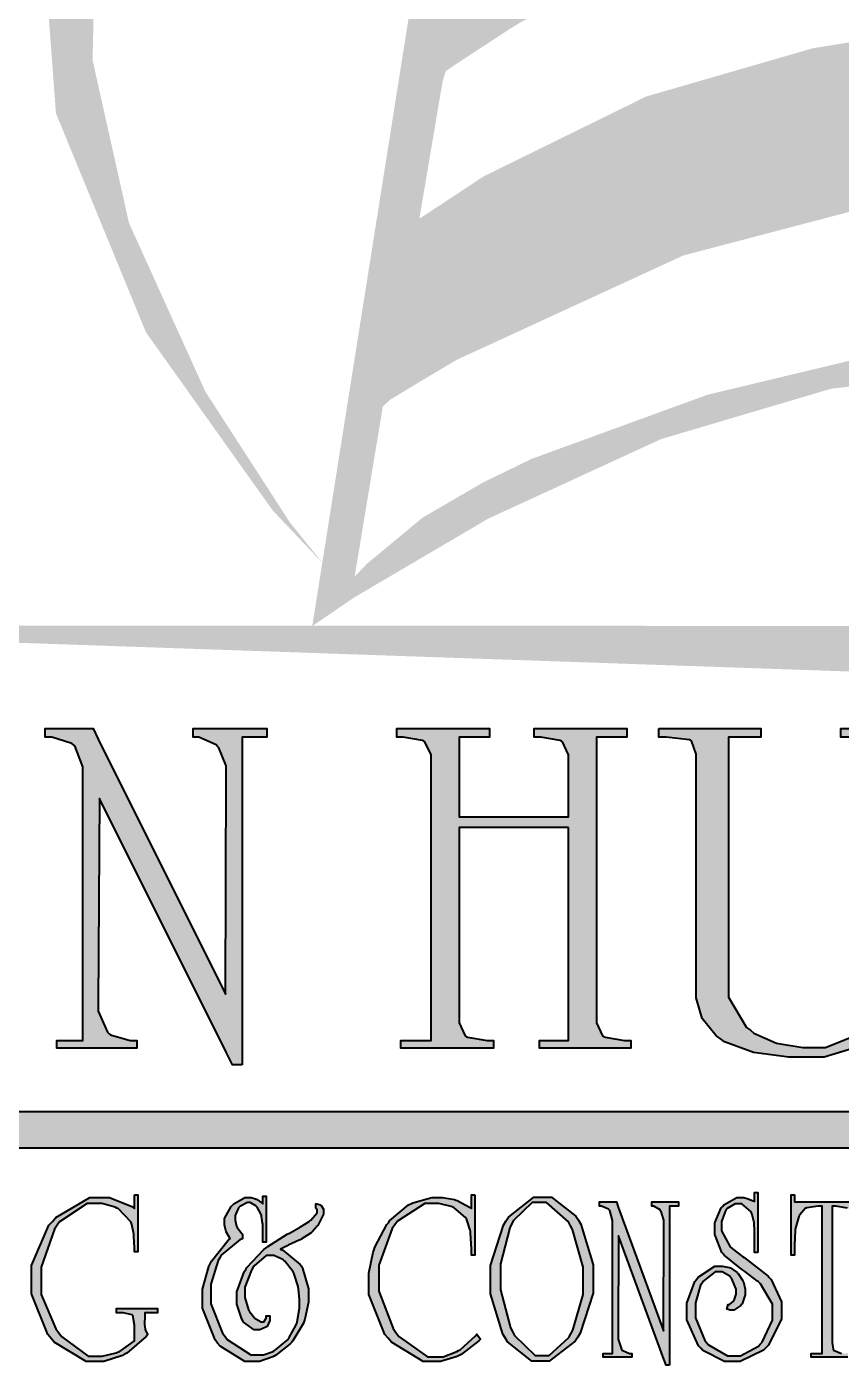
# Model space of a CAD drawing. Header units: inches. Extents: x -30463 to 18, y -115022 to 17.
# Drawn here: x -4016.3 to -3803.3, y -78806.5 to -78456.2 of the extents above; entities that cross this region are included whole.
import ezdxf

# ---------------------------------------------------------------- set-up
doc = ezdxf.new("R2010")
doc.units = ezdxf.units.IN
doc.header["$MEASUREMENT"] = 0
doc.layers.add('cat1', color=252, linetype='Continuous', lineweight=40)

# ---------------------------------------------------------------- blocks, each defined once
blk = doc.blocks.new('Logo lien Hung ENG')
h = blk.add_hatch(color=30)
h.dxf.hatch_style = 1
h.paths.add_polyline_path([(0.8054, 0.6293), (0.7916, 0.6209), (0.79, 0.62), (0.7891, 0.6195), (0.783, 0.6138), (0.7827, 0.6124), (0.7596, 0.4729), (0.7694, 0.4833), (0.816, 0.5219), (0.866, 0.551), (0.8774, 0.5565), (0.9057, 0.5703), (1.0515, 0.6235), (1.1993, 0.6589), (1.2287, 0.6636), (1.2355, 0.6648), (1.3014, 0.668), (1.3083, 0.6683), (1.3083, 0.7971), (1.2636, 0.7936), (1.2246, 0.7895), (1.0316, 0.7388), (0.8434, 0.6521), (0.8069, 0.6302)], flags=16)
h.paths.add_polyline_path([(0.8873, 0.9258), (0.8424, 0.8964), (0.8406, 0.8951), (0.835, 0.8914), (0.8323, 0.8825), (0.8318, 0.8795), (0.8175, 0.795), (0.8135, 0.7713), (0.8134, 0.7693), (0.8398, 0.7867), (0.8665, 0.8043), (1.0007, 0.8703), (1.1388, 0.9103), (1.1676, 0.9149), (1.1763, 0.9163), (1.2625, 0.9258), (1.2713, 0.9263), (1.274, 0.9264), (1.3033, 0.9278), (1.306, 0.9282), (1.306, 1.0522), (1.2819, 1.0504), (1.1592, 1.0333), (1.0379, 0.9999), (1.0146, 0.9899), (1.0035, 0.9852), (0.8976, 0.9322)], flags=16)
h.paths.add_polyline_path([(1.306, 1.1649), (1.306, 1.2848), (1.2346, 1.2761), (1.2287, 1.2753), (1.171, 1.2647), (1.1653, 1.2637), (1.1432, 1.26), (1.0249, 1.2198), (0.911, 1.1553), (0.8911, 1.1394), (0.8883, 1.1371), (0.8797, 1.1305), (0.8744, 1.1254), (0.8724, 1.1195), (0.871, 1.111), (0.8706, 1.1082), (0.8698, 1.1038), (0.8625, 1.0608), (0.8618, 1.0565), (0.8611, 1.0524), (0.8536, 1.0085), (0.8531, 1.0044), (0.8571, 1.0076), (0.8968, 1.0382), (0.9008, 1.0411), (0.9249, 1.0581), (1.0368, 1.1141), (1.1525, 1.1456), (1.1786, 1.1503), (1.1864, 1.1518), (1.2665, 1.1611), (1.2744, 1.1619), (1.2766, 1.1622), (1.3038, 1.1643)], flags=16)
h.paths.add_polyline_path([(1.0632, 1.3677), (1.0762, 1.3728), (1.0939, 1.3798), (1.1759, 1.402), (1.2581, 1.4125), (1.2759, 1.4138), (1.2781, 1.4139), (1.3039, 1.4151), (1.306, 1.4156), (1.306, 1.5229), (1.2999, 1.5227), (1.2436, 1.5193), (1.2375, 1.5187), (1.2165, 1.5164), (1.154, 1.5053), (1.0768, 1.4802), (1.0022, 1.4384), (0.9443, 1.392), (0.927, 1.3747), (0.9249, 1.3727), (0.9184, 1.3665), (0.9143, 1.3613), (0.9124, 1.3544), (0.9108, 1.3444), (0.9102, 1.3411), (0.9095, 1.3367), (0.9066, 1.3201), (0.9013, 1.29), (0.8965, 1.2611), (0.8942, 1.2463), (0.8939, 1.2434), (0.9047, 1.254), (0.938, 1.2849), (0.9808, 1.3199), (1.0257, 1.3489)], flags=16)
h.paths.add_polyline_path([(1.2993, 1.6582), (1.301, 1.6583), (1.306, 1.6607), (1.306, 1.6714), (1.306, 1.675), (1.306, 1.6814), (1.3062, 1.7191), (1.3061, 1.7554), (1.3059, 1.7611), (1.2938, 1.7601), (1.2461, 1.7542), (1.1979, 1.7453), (1.1856, 1.7428), (1.1765, 1.741), (1.1303, 1.7254), (1.0861, 1.7044), (1.078, 1.6999), (1.0675, 1.6941), (1.0196, 1.6593), (0.9747, 1.6172), (0.9658, 1.6077), (0.9637, 1.6056), (0.9576, 1.5992), (0.9538, 1.5941), (0.9522, 1.5882), (0.9508, 1.58), (0.9504, 1.5772), (0.9497, 1.5737), (0.9471, 1.5587), (0.9422, 1.5308), (0.9377, 1.5038), (0.9357, 1.4901), (0.9355, 1.4876), (0.9362, 1.4881), (0.9453, 1.4979), (0.9551, 1.5091), (0.9563, 1.5102), (0.9658, 1.5202), (0.996, 1.549), (1.0344, 1.5801), (1.0748, 1.6052), (1.1087, 1.6217), (1.1204, 1.6264), (1.1332, 1.6315), (1.2085, 1.6495), (1.2855, 1.6578)], flags=16)
h.paths.add_polyline_path([(1.2993, 1.9077), (1.301, 1.9077), (1.3059, 1.9094), (1.306, 1.9195), (1.306, 1.9228), (1.306, 1.9287), (1.3062, 1.9635), (1.3061, 1.997), (1.3059, 2.0021), (1.285, 2.0009), (1.2225, 1.9932), (1.1455, 1.9702), (1.0724, 1.9238), (1.0163, 1.8662), (1.0007, 1.8447), (0.9984, 1.8417), (0.9931, 1.8313), (0.9906, 1.8158), (0.9897, 1.8105), (0.9891, 1.807), (0.9834, 1.7727), (0.9827, 1.7691), (0.9824, 1.7668), (0.979, 1.7481), (0.9762, 1.7297), (0.9761, 1.7276), (0.9772, 1.7288), (0.9842, 1.7388), (0.9915, 1.7498), (0.9927, 1.7515), (0.9972, 1.7577), (1.0189, 1.7856), (1.042, 1.8112), (1.0472, 1.8163), (1.0538, 1.8228), (1.0885, 1.8511), (1.1261, 1.8736), (1.1342, 1.8772), (1.1471, 1.8829), (1.2157, 1.9011), (1.2857, 1.9078)], flags=16)
h.paths.add_polyline_path([(1.1117, 2.1528), (1.0822, 2.1272), (1.054, 2.0985), (1.038, 2.0783), (1.034, 2.0709), (1.0334, 2.0698), (1.0312, 2.0593), (1.0274, 2.0373), (1.0239, 2.0144), (1.0223, 2.0023), (1.0221, 2), (1.0244, 2.0027), (1.0486, 2.0303), (1.051, 2.0328), (1.0611, 2.0434), (1.0938, 2.0734), (1.1336, 2.1023), (1.1751, 2.1233), (1.2111, 2.1369), (1.2233, 2.1408), (1.2292, 2.1428), (1.2682, 2.1513), (1.3025, 2.1587), (1.3061, 2.1601), (1.306, 2.2401), (1.26, 2.229), (1.2504, 2.2264), (1.1963, 2.2046), (1.1442, 2.1766), (1.1356, 2.1708), (1.1294, 2.1667)], flags=16)
h.paths.add_polyline_path([(1.3913, 0.6701), (1.3677, 1.8741), (1.3663, 1.8743), (1.3469, 1.8718), (1.3457, 1.8713), (1.3455, 0.6748)], flags=16)
h.paths.add_polyline_path([(1.4181, 1.8643), (1.4165, 1.8705), (1.41, 1.8736), (1.3988, 1.8745), (1.3951, 1.8745), (1.4343, 0.6635), (1.4768, 0.655)], flags=16)
h.paths.add_polyline_path([(1.5721, 0.627), (1.4643, 1.8524), (1.4438, 1.8629), (1.4538, 1.7102), (1.4547, 1.6974), (1.4631, 1.5699), (1.4641, 1.5572), (1.4655, 1.5391), (1.4692, 1.4846), (1.4774, 1.3656), (1.4874, 1.2175), (1.4982, 1.0575), (1.5086, 0.9029), (1.5177, 0.7708), (1.5241, 0.6784), (1.5266, 0.6438), (1.5271, 0.6431), (1.5276, 0.6424), (1.5381, 0.638), (1.5487, 0.6347), (1.5494, 0.6344), (1.5512, 0.6338), (1.5703, 0.6272)], flags=16)
h.paths.add_polyline_path([(1.6475, 0.74), (1.6458, 0.7534), (1.6288, 0.8874), (1.6233, 0.9274), (1.5895, 1.1954), (1.586, 1.2221), (1.5823, 1.2487), (1.5485, 1.5162), (1.5449, 1.5432), (1.5423, 1.563), (1.5167, 1.7636), (1.5142, 1.7835), (1.5134, 1.7898), (1.5112, 1.8088), (1.5077, 1.8175), (1.5062, 1.8189), (1.5051, 1.8199), (1.4971, 1.8277), (1.4891, 1.8343), (1.4879, 1.8346), (1.62, 0.6067), (1.6675, 0.5796), (1.6675, 0.5815), (1.6648, 0.6051), (1.6585, 0.6553), (1.6516, 0.7078), (1.6481, 0.7351)], flags=16)
h.paths.add_polyline_path([(1.5476, 1.769), (1.5408, 1.7783), (1.5403, 1.7791), (1.5645, 1.6068), (1.5666, 1.5924), (1.5872, 1.4485), (1.5893, 1.4342), (1.5934, 1.4057), (1.6342, 1.1215), (1.6384, 1.0929), (1.6445, 1.05), (1.7067, 0.6189), (1.7127, 0.5759), (1.7133, 0.5714), (1.7151, 0.5577), (1.7166, 0.5484), (1.7187, 0.5439), (1.7218, 0.5411), (1.7229, 0.5402), (1.7247, 0.5387), (1.7418, 0.5242), (1.7434, 0.5227), (1.7473, 0.5193), (1.7793, 0.4871), (1.7822, 0.4844), (1.7821, 0.4868), (1.7797, 0.5009), (1.7735, 0.5387), (1.7646, 0.5907), (1.7545, 0.6498), (1.7444, 0.709), (1.7354, 0.761), (1.7288, 0.7988), (1.7264, 0.813), (1.726, 0.8154), (1.7168, 0.87), (1.6221, 1.4227), (1.6129, 1.4773), (1.6094, 1.498), (1.5738, 1.7057), (1.5705, 1.7261), (1.5699, 1.7298), (1.566, 1.7412), (1.5589, 1.7522), (1.5568, 1.7555), (1.5561, 1.7566), (1.549, 1.7671), (1.5483, 1.7681)], flags=16)
h.paths.add_polyline_path([(1.5926, 1.7689), (1.581, 1.7846), (1.5425, 1.8288), (1.4864, 1.875), (1.4196, 1.9052), (1.358, 1.9164), (1.3375, 1.9167), (1.3374, 1.9425), (1.337, 2.0981), (1.3366, 2.2536), (1.3366, 2.2794), (1.3056, 2.2758), (1.1557, 2.2205), (1.0129, 2.1106), (0.9856, 2.0795), (0.9638, 1.9422), (0.7463, 0.5694), (0.7246, 0.4321), (0.7597, 0.456), (0.87, 0.5209), (1.0131, 0.5868), (1.1538, 0.6285), (1.2919, 0.6448), (1.4273, 0.6345), (1.5598, 0.5965), (1.6894, 0.5294), (1.7864, 0.4588), (1.8159, 0.4321), (1.7973, 0.5435), (1.6112, 1.6575)])
h = blk.add_hatch(color=142)
h.dxf.hatch_style = 1
h.paths.add_polyline_path([(0.8887, 1.468), (0.8604, 1.4585), (0.7785, 1.4214), (0.679, 1.3581), (0.5968, 1.2785), (0.5497, 1.2082), (0.5392, 1.1827), (0.5238, 1.1459), (0.4999, 1.0263), (0.5126, 0.8564), (0.587, 0.6752), (0.6918, 0.5278), (0.7329, 0.4844), (0.7061, 0.5178), (0.6362, 0.626), (0.573, 0.7656), (0.5429, 0.9004), (0.5456, 1.0272), (0.5807, 1.143), (0.6479, 1.2447), (0.7467, 1.3293), (0.843, 1.3814), (0.8769, 1.3938)])
h = blk.add_hatch(color=30)
h.dxf.hatch_style = 1
h.paths.add_polyline_path([(2.5367, 0.7692), (2.041, 0.5249), (2.0244, 0.5168), (1.9752, 0.4914), (1.9296, 0.4671), (1.8975, 0.4503), (1.872, 0.4398), (1.8463, 0.4342), (1.8136, 0.4319), (1.7672, 0.4316), (1.717, 0.4319), (1.7003, 0.4319), (1.6042, 0.4319), (1.316, 0.4321), (0.8815, 0.4323), (0.4468, 0.4325), (0.1587, 0.4326), (0.0627, 0.4327), (1.7891, 0.373), (1.7983, 0.3726), (1.8262, 0.3714), (1.848, 0.3722), (1.869, 0.3779), (1.8947, 0.3878), (1.9033, 0.391), (1.9555, 0.4112), (2.4774, 0.6129), (2.5296, 0.633), (2.5384, 0.6191), (2.6269, 0.4799), (2.6358, 0.466), (2.7544, 0.466)])
h = blk.add_hatch(color=142)
h.dxf.hatch_style = 1
h.paths.add_polyline_path([(0.6665, 0.0689), (0.6587, 0.0689), (0.6534, 0.0793), (0.5485, 0.2894), (0.5476, 0.1196), (0.5476, 0.1133), (0.5551, 0.0959), (0.5566, 0.0946), (0.5578, 0.0937), (0.5741, 0.089), (0.5795, 0.089), (0.5795, 0.0826), (0.5132, 0.0826), (0.5132, 0.089), (0.5347, 0.089), (0.5347, 0.3156), (0.5282, 0.3328), (0.527, 0.3338), (0.5257, 0.3349), (0.5092, 0.3401), (0.5037, 0.3401), (0.5037, 0.3473), (0.5433, 0.3473), (0.5476, 0.3385), (0.6527, 0.1273), (0.6535, 0.3111), (0.6535, 0.3164), (0.6474, 0.3312), (0.6462, 0.3324), (0.645, 0.3337), (0.6307, 0.3401), (0.626, 0.3401), (0.626, 0.3473), (0.6871, 0.3473), (0.6871, 0.3401), (0.6665, 0.3401)])
h = blk.add_hatch(color=142)
h.dxf.hatch_style = 1
h.paths.add_polyline_path([(0.9365, 0.2653), (0.8461, 0.2653), (0.8461, 0.1037), (0.8511, 0.0928), (0.8521, 0.0922), (0.8531, 0.0917), (0.8691, 0.089), (0.8745, 0.089), (0.8745, 0.0826), (0.7979, 0.0826), (0.7979, 0.089), (0.8228, 0.089), (0.8228, 0.3254), (0.8178, 0.3363), (0.8168, 0.3369), (0.8157, 0.3374), (0.7998, 0.3401), (0.7944, 0.3401), (0.7944, 0.3473), (0.8711, 0.3473), (0.8711, 0.3401), (0.8461, 0.3401), (0.8461, 0.2741), (0.9365, 0.2741), (0.9365, 0.3254), (0.9316, 0.3363), (0.9307, 0.3369), (0.9297, 0.3374), (0.9135, 0.3401), (0.9081, 0.3401), (0.9081, 0.3473), (0.9847, 0.3473), (0.9847, 0.3401), (0.9597, 0.3401), (0.9597, 0.1037), (0.9647, 0.0928), (0.9658, 0.0922), (0.9667, 0.0917), (0.9827, 0.089), (0.9881, 0.089), (0.9881, 0.0826), (0.9124, 0.0826), (0.9124, 0.089), (0.9365, 0.089)])
h = blk.add_hatch(color=142)
h.dxf.hatch_style = 1
h.paths.add_polyline_path([(1.0111, 0.3473), (1.0955, 0.3473), (1.0955, 0.3401), (1.0688, 0.3401), (1.0688, 0.125), (1.0838, 0.0998), (1.0869, 0.0975), (1.0899, 0.0951), (1.1086, 0.0869), (1.1304, 0.0833), (1.149, 0.0833), (1.1804, 0.0961), (1.1833, 0.0986), (1.1858, 0.1009), (1.1988, 0.124), (1.1988, 0.3254), (1.1925, 0.3363), (1.1913, 0.3369), (1.1899, 0.3374), (1.1688, 0.3401), (1.1618, 0.3401), (1.1618, 0.3473), (1.2435, 0.3473), (1.2435, 0.3401), (1.2177, 0.3401), (1.2177, 0.1204), (1.2113, 0.1059), (1.1965, 0.0922), (1.1923, 0.0898), (1.188, 0.0874), (1.1479, 0.0753), (1.1188, 0.0753), (1.0894, 0.0792), (1.0654, 0.0881), (1.0618, 0.0907), (1.0585, 0.0929), (1.047, 0.1074), (1.0421, 0.1245), (1.0421, 0.3261), (1.0381, 0.337), (1.0373, 0.3375), (1.0365, 0.3379), (1.0174, 0.3401), (1.0111, 0.3401)])
h = blk.add_hatch(color=142)
h.dxf.hatch_style = 1
h.paths.add_polyline_path([(0, 0.0304), (1.7667, 0.0304), (1.7667, 0), (0, 0)])
h = blk.add_hatch(color=30)
h.dxf.hatch_style = 1
h.paths.add_polyline_path([(0.5775, -0.0386), (0.5803, -0.0386), (0.5803, -0.0859), (0.5775, -0.0859), (0.5775, -0.0825), (0.5771, -0.0731), (0.577, -0.0723), (0.5769, -0.0713), (0.5753, -0.0632), (0.5751, -0.0625), (0.5746, -0.0611), (0.5644, -0.0503), (0.5629, -0.0496), (0.5616, -0.0489), (0.5504, -0.0457), (0.5384, -0.0457), (0.5156, -0.0609), (0.5135, -0.0639), (0.5113, -0.067), (0.5004, -0.0985), (0.5004, -0.1211), (0.5125, -0.1496), (0.5149, -0.1528), (0.5173, -0.156), (0.5393, -0.1722), (0.5509, -0.1722), (0.5623, -0.1695), (0.5636, -0.169), (0.5649, -0.1685), (0.5765, -0.1604), (0.5775, -0.1594), (0.5775, -0.1464), (0.5761, -0.1386), (0.5758, -0.1383), (0.5755, -0.138), (0.5682, -0.1363), (0.5628, -0.1363), (0.5628, -0.1328), (0.5966, -0.1328), (0.5966, -0.1363), (0.5861, -0.1363), (0.5861, -0.1398), (0.5858, -0.1445), (0.5858, -0.1459), (0.5863, -0.1497), (0.5864, -0.1502), (0.5864, -0.1505), (0.5883, -0.154), (0.5886, -0.1543), (0.5872, -0.156), (0.5711, -0.1696), (0.5693, -0.1706), (0.5675, -0.1716), (0.5522, -0.1765), (0.5375, -0.1765), (0.5112, -0.1607), (0.5086, -0.1576), (0.5059, -0.1543), (0.4925, -0.1206), (0.4925, -0.0972), (0.5067, -0.0639), (0.5096, -0.0606), (0.5124, -0.0573), (0.5405, -0.041), (0.5568, -0.041), (0.5753, -0.0484), (0.5775, -0.05)])
h = blk.add_hatch(color=30)
h.dxf.hatch_style = 1
h.paths.add_polyline_path([(0.6669, -0.0711), (0.6669, -0.075), (0.6649, -0.0755), (0.6493, -0.0887), (0.6481, -0.0909), (0.6468, -0.093), (0.6408, -0.1126), (0.6408, -0.1288), (0.6504, -0.1531), (0.6524, -0.1558), (0.6542, -0.1583), (0.6738, -0.1711), (0.6843, -0.1711), (0.6923, -0.1682), (0.6934, -0.1676), (0.6943, -0.167), (0.7035, -0.1593), (0.7043, -0.1584), (0.7051, -0.1573), (0.7113, -0.1462), (0.7118, -0.145), (0.7121, -0.1438), (0.7141, -0.1324), (0.7141, -0.1253), (0.7132, -0.1164), (0.713, -0.1154), (0.7128, -0.1144), (0.7097, -0.1044), (0.7093, -0.1034), (0.7087, -0.1023), (0.7019, -0.0936), (0.7011, -0.093), (0.7002, -0.0923), (0.6927, -0.089), (0.6865, -0.089), (0.6765, -0.0975), (0.6754, -0.0992), (0.6743, -0.1009), (0.6687, -0.1151), (0.6687, -0.1236), (0.6718, -0.1337), (0.6724, -0.1348), (0.6727, -0.1353), (0.6768, -0.1405), (0.6773, -0.141), (0.6778, -0.1414), (0.6822, -0.1437), (0.6844, -0.1437), (0.6865, -0.1408), (0.6865, -0.1387), (0.6896, -0.1387), (0.6896, -0.1427), (0.6872, -0.1475), (0.6867, -0.1479), (0.6862, -0.1483), (0.6813, -0.1504), (0.6766, -0.1504), (0.6678, -0.1441), (0.6671, -0.1428), (0.6662, -0.1416), (0.6623, -0.1291), (0.6623, -0.1188), (0.6683, -0.1023), (0.6696, -0.1004), (0.6705, -0.0988), (0.6846, -0.0838), (0.6865, -0.0824), (0.6878, -0.0813), (0.7039, -0.0713), (0.7058, -0.0703), (0.7141, -0.0656), (0.7149, -0.0652), (0.7219, -0.0608), (0.7226, -0.0603), (0.7235, -0.0595), (0.7286, -0.0535), (0.7286, -0.051), (0.7275, -0.0497), (0.7274, -0.0496), (0.7274, -0.046), (0.7284, -0.046), (0.7315, -0.047), (0.7317, -0.0472), (0.732, -0.0475), (0.7338, -0.0505), (0.7338, -0.0546), (0.7298, -0.0629), (0.7291, -0.064), (0.7287, -0.0645), (0.7247, -0.069), (0.7243, -0.0695), (0.7236, -0.07), (0.7154, -0.0754), (0.7145, -0.0759), (0.7137, -0.0763), (0.7047, -0.0804), (0.7037, -0.0808), (0.6982, -0.0835), (0.7001, -0.0844), (0.7146, -0.0962), (0.7156, -0.0978), (0.7166, -0.0993), (0.7215, -0.1165), (0.7215, -0.1274), (0.7185, -0.1416), (0.7179, -0.1432), (0.7173, -0.1448), (0.7086, -0.1595), (0.7074, -0.1609), (0.7064, -0.162), (0.6945, -0.1714), (0.6932, -0.1721), (0.6919, -0.1728), (0.6809, -0.1765), (0.6688, -0.1765), (0.6483, -0.1638), (0.6463, -0.1613), (0.6442, -0.1587), (0.6337, -0.1325), (0.6337, -0.1168), (0.6389, -0.0979), (0.64, -0.0957), (0.6411, -0.0935), (0.655, -0.0762), (0.6567, -0.075), (0.6564, -0.0744), (0.6535, -0.0692), (0.6534, -0.0687), (0.6532, -0.0682), (0.6521, -0.0636), (0.6521, -0.0583), (0.6574, -0.0483), (0.6585, -0.0472), (0.6596, -0.0462), (0.6687, -0.041), (0.674, -0.041), (0.6776, -0.0419), (0.678, -0.0422), (0.6784, -0.0423), (0.6832, -0.0456), (0.6838, -0.046), (0.6838, -0.0398), (0.6865, -0.0398), (0.6865, -0.0777), (0.6838, -0.0777), (0.6838, -0.069), (0.6836, -0.0633), (0.6836, -0.0628), (0.6835, -0.0622), (0.6826, -0.0564), (0.6825, -0.0557), (0.6823, -0.055), (0.6789, -0.0488), (0.6784, -0.0483), (0.6779, -0.0477), (0.6733, -0.0449), (0.6718, -0.0449), (0.671, -0.045), (0.6646, -0.0484), (0.664, -0.049), (0.6635, -0.0495), (0.6607, -0.0557), (0.6607, -0.0596), (0.662, -0.0647), (0.6623, -0.0652), (0.6625, -0.0657), (0.6663, -0.0706)])
h = blk.add_hatch(color=30)
h.dxf.hatch_style = 1
h.paths.add_polyline_path([(0.8591, -0.0386), (0.8591, -0.0886), (0.8563, -0.0886), (0.8563, -0.0837), (0.8555, -0.07), (0.8554, -0.069), (0.8552, -0.068), (0.8524, -0.0593), (0.852, -0.0586), (0.8513, -0.0575), (0.8419, -0.0495), (0.8407, -0.049), (0.8394, -0.0484), (0.8293, -0.0457), (0.8176, -0.0457), (0.795, -0.0605), (0.7929, -0.0635), (0.7906, -0.0665), (0.7796, -0.0969), (0.7796, -0.1184), (0.7914, -0.1492), (0.7938, -0.1526), (0.7961, -0.1559), (0.8198, -0.1726), (0.8327, -0.1726), (0.8441, -0.1684), (0.8455, -0.1676), (0.8469, -0.1668), (0.8595, -0.1554), (0.8606, -0.1539), (0.8637, -0.1582), (0.8624, -0.1596), (0.8478, -0.1708), (0.8461, -0.1716), (0.8445, -0.1725), (0.8305, -0.1765), (0.8163, -0.1765), (0.79, -0.1606), (0.7874, -0.1574), (0.7847, -0.1542), (0.7713, -0.1211), (0.7713, -0.1036), (0.775, -0.0862), (0.7757, -0.084), (0.7764, -0.0819), (0.7863, -0.0632), (0.7875, -0.0617), (0.7888, -0.0599), (0.8043, -0.047), (0.8061, -0.0462), (0.8078, -0.0453), (0.8235, -0.041), (0.8323, -0.041), (0.8421, -0.0426), (0.8432, -0.043), (0.8443, -0.0433), (0.8552, -0.0491), (0.8563, -0.05), (0.8563, -0.0386)])
h = blk.add_hatch(color=30)
h.dxf.hatch_style = 1
h.paths.add_polyline_path([(0.9182, -0.0449), (0.9065, -0.0449), (0.8909, -0.0598), (0.8894, -0.0629), (0.8879, -0.0659), (0.8803, -0.0958), (0.8803, -0.1173), (0.8884, -0.1487), (0.8901, -0.1519), (0.8917, -0.1552), (0.9089, -0.1715), (0.9206, -0.1715), (0.9368, -0.1566), (0.9385, -0.1536), (0.9402, -0.1506), (0.9485, -0.1211), (0.9485, -0.0986), (0.9398, -0.0674), (0.9382, -0.0642), (0.9364, -0.061)], flags=16)
h.paths.add_polyline_path([(0.872, -0.0971), (0.8826, -0.0637), (0.8848, -0.0604), (0.8869, -0.0571), (0.9079, -0.0406), (0.9224, -0.0406), (0.9426, -0.0564), (0.9447, -0.0596), (0.9467, -0.0628), (0.957, -0.0965), (0.957, -0.12), (0.9462, -0.1532), (0.9441, -0.1565), (0.9419, -0.1598), (0.9205, -0.1762), (0.9061, -0.1762), (0.8861, -0.1603), (0.8841, -0.1571), (0.8821, -0.1539), (0.872, -0.1205)])
h = blk.add_hatch(color=30)
h.dxf.hatch_style = 1
h.paths.add_polyline_path([(1.093, -0.0863), (1.0903, -0.0863), (1.0903, -0.0686), (1.09, -0.0617), (1.09, -0.0612), (1.0899, -0.0606), (1.0883, -0.0548), (1.0881, -0.0543), (1.0876, -0.0528), (1.0799, -0.046), (1.0743, -0.046), (1.0676, -0.0501), (1.0669, -0.0509), (1.0663, -0.0518), (1.0629, -0.0606), (1.0629, -0.0685), (1.0703, -0.0816), (1.0718, -0.083), (1.0722, -0.0833), (1.0804, -0.0897), (1.0817, -0.0906), (1.0843, -0.0924), (1.1015, -0.1059), (1.1023, -0.1068), (1.104, -0.1087), (1.1127, -0.1273), (1.1127, -0.1414), (1.1019, -0.1631), (1.0998, -0.1652), (1.0978, -0.1671), (1.0786, -0.1765), (1.0656, -0.1765), (1.0477, -0.1674), (1.0459, -0.1656), (1.044, -0.1637), (1.0344, -0.142), (1.0344, -0.1282), (1.041, -0.1105), (1.0423, -0.1087), (1.0436, -0.1068), (1.0574, -0.0976), (1.064, -0.0976), (1.0693, -0.0987), (1.0699, -0.0989), (1.0705, -0.0991), (1.0759, -0.1029), (1.0764, -0.1035), (1.0769, -0.1039), (1.0805, -0.1093), (1.0808, -0.11), (1.0811, -0.1107), (1.0826, -0.1168), (1.0826, -0.1214), (1.0801, -0.1288), (1.0796, -0.1295), (1.0791, -0.1303), (1.0732, -0.134), (1.0703, -0.134), (1.0677, -0.1333), (1.0675, -0.1332), (1.0685, -0.1293), (1.0697, -0.1293), (1.073, -0.1267), (1.0733, -0.1263), (1.0736, -0.1257), (1.0752, -0.1208), (1.0752, -0.1179), (1.0751, -0.1168), (1.0713, -0.1075), (1.0706, -0.1068), (1.0699, -0.1061), (1.0635, -0.1023), (1.0577, -0.1023), (1.0476, -0.1105), (1.0467, -0.1121), (1.0458, -0.1135), (1.0415, -0.128), (1.0415, -0.1404), (1.0492, -0.1592), (1.0507, -0.161), (1.0522, -0.1628), (1.068, -0.1719), (1.0787, -0.1719), (1.0935, -0.1638), (1.0951, -0.1623), (1.0968, -0.1605), (1.1053, -0.1424), (1.1053, -0.1292), (1.0953, -0.1123), (1.0933, -0.1105), (1.0928, -0.11), (1.082, -0.1019), (1.0805, -0.1007), (1.0783, -0.0992), (1.0652, -0.0885), (1.0646, -0.0879), (1.0634, -0.0865), (1.0574, -0.0714), (1.0574, -0.0618), (1.0628, -0.0494), (1.0639, -0.0482), (1.0649, -0.047), (1.0756, -0.041), (1.0815, -0.041), (1.0851, -0.042), (1.0856, -0.0423), (1.0861, -0.0425), (1.09, -0.044), (1.0903, -0.0441), (1.0903, -0.0367), (1.093, -0.0367)])
h = blk.add_hatch(color=30)
h.dxf.hatch_style = 1
h.paths.add_polyline_path([(1.18, -0.0386), (1.18, -0.0886), (1.1775, -0.0886), (1.1775, -0.0844), (1.1774, -0.0831), (1.1768, -0.0709), (1.1767, -0.0697), (1.1766, -0.0682), (1.1739, -0.0568), (1.1735, -0.056), (1.1731, -0.0552), (1.1685, -0.0502), (1.168, -0.05), (1.1673, -0.0496), (1.1577, -0.048), (1.1545, -0.048), (1.1545, -0.1609), (1.1555, -0.1663), (1.1557, -0.1668), (1.1558, -0.1673), (1.1622, -0.1699), (1.1676, -0.1699), (1.1676, -0.173), (1.1373, -0.173), (1.1373, -0.1699), (1.1462, -0.1699), (1.1462, -0.048), (1.1429, -0.048), (1.1337, -0.0493), (1.1331, -0.0496), (1.1325, -0.0498), (1.1277, -0.0551), (1.1273, -0.0559), (1.1269, -0.0567), (1.1242, -0.0663), (1.1241, -0.0674), (1.124, -0.0685), (1.1234, -0.0804), (1.1234, -0.0886), (1.1207, -0.0886), (1.1207, -0.0386), (1.1234, -0.0386), (1.1234, -0.0445), (1.1775, -0.0445), (1.1775, -0.0386)])
h = blk.add_hatch(color=30)
h.dxf.hatch_style = 1
h.paths.add_polyline_path([(1.02, -0.1797), (1.0172, -0.1797), (1.0154, -0.1746), (0.9779, -0.0726), (0.9776, -0.1551), (0.9776, -0.158), (0.9803, -0.1665), (0.9808, -0.1672), (0.9813, -0.1676), (0.987, -0.1699), (0.9889, -0.1699), (0.9889, -0.173), (0.9653, -0.173), (0.9653, -0.1699), (0.973, -0.1699), (0.973, -0.0599), (0.9707, -0.0515), (0.9702, -0.051), (0.9697, -0.0505), (0.9639, -0.048), (0.962, -0.048), (0.962, -0.0445), (0.9761, -0.0445), (0.9776, -0.0488), (1.0151, -0.1513), (1.0154, -0.0621), (1.0154, -0.0595), (1.0132, -0.0524), (1.0127, -0.0518), (1.0123, -0.0511), (1.0072, -0.048), (1.0055, -0.048), (1.0055, -0.0445), (1.0274, -0.0445), (1.0274, -0.048), (1.02, -0.048)])
at = {"color": 142}
for points in [[(0.6665, 0.0689), (0.6587, 0.0689), (0.6534, 0.0793), (0.5485, 0.2894), (0.5476, 0.1196), (0.5476, 0.1133), (0.5551, 0.0959), (0.5566, 0.0946), (0.5578, 0.0937), (0.5741, 0.089), (0.5795, 0.089), (0.5795, 0.0826), (0.5132, 0.0826), (0.5132, 0.089), (0.5347, 0.089), (0.5347, 0.3156), (0.5282, 0.3328), (0.527, 0.3338), (0.5257, 0.3349), (0.5092, 0.3401), (0.5037, 0.3401), (0.5037, 0.3473), (0.5433, 0.3473), (0.5476, 0.3385), (0.6527, 0.1273), (0.6535, 0.3111), (0.6535, 0.3164), (0.6474, 0.3312), (0.6462, 0.3324), (0.645, 0.3337), (0.6307, 0.3401), (0.626, 0.3401), (0.626, 0.3473), (0.6871, 0.3473), (0.6871, 0.3401), (0.6665, 0.3401), (0.6665, 0.0689)], [(0.6665, 0.0689), (0.6587, 0.0689), (0.6534, 0.0793), (0.5485, 0.2894), (0.5476, 0.1196), (0.5476, 0.1133), (0.5551, 0.0959), (0.5566, 0.0946), (0.5578, 0.0937), (0.5741, 0.089), (0.5795, 0.089), (0.5795, 0.0826), (0.5132, 0.0826), (0.5132, 0.089), (0.5347, 0.089), (0.5347, 0.3156), (0.5282, 0.3328), (0.527, 0.3338), (0.5257, 0.3349), (0.5092, 0.3401), (0.5037, 0.3401), (0.5037, 0.3473), (0.5433, 0.3473), (0.5476, 0.3385), (0.6527, 0.1273), (0.6535, 0.3111), (0.6535, 0.3164), (0.6474, 0.3312), (0.6462, 0.3324), (0.645, 0.3337), (0.6307, 0.3401), (0.626, 0.3401), (0.626, 0.3473), (0.6871, 0.3473), (0.6871, 0.3401), (0.6665, 0.3401), (0.6665, 0.0689)], [(0, 0.0304), (1.7667, 0.0304), (1.7667, 0), (0, 0), (0, 0.0304)]]:
    blk.add_lwpolyline(points, dxfattribs=at)
at = {"color": 142, "flags": 128}
for points in [[(0.9365, 0.2653), (0.8461, 0.2653), (0.8461, 0.1037), (0.8511, 0.0928), (0.8521, 0.0922), (0.8531, 0.0917), (0.8691, 0.089), (0.8745, 0.089), (0.8745, 0.0826), (0.7979, 0.0826), (0.7979, 0.089), (0.8228, 0.089), (0.8228, 0.3254), (0.8178, 0.3363), (0.8168, 0.3369), (0.8157, 0.3374), (0.7998, 0.3401), (0.7944, 0.3401), (0.7944, 0.3473), (0.8711, 0.3473), (0.8711, 0.3401), (0.8461, 0.3401), (0.8461, 0.2741), (0.9365, 0.2741), (0.9365, 0.3254), (0.9316, 0.3363), (0.9307, 0.3369), (0.9297, 0.3374), (0.9135, 0.3401), (0.9081, 0.3401), (0.9081, 0.3473), (0.9847, 0.3473), (0.9847, 0.3401), (0.9597, 0.3401), (0.9597, 0.1037), (0.9647, 0.0928), (0.9658, 0.0922), (0.9667, 0.0917), (0.9827, 0.089), (0.9881, 0.089), (0.9881, 0.0826), (0.9124, 0.0826), (0.9124, 0.089), (0.9365, 0.089), (0.9365, 0.2653)], [(0.9365, 0.2653), (0.8461, 0.2653), (0.8461, 0.1037), (0.8511, 0.0928), (0.8521, 0.0922), (0.8531, 0.0917), (0.8691, 0.089), (0.8745, 0.089), (0.8745, 0.0826), (0.7979, 0.0826), (0.7979, 0.089), (0.8228, 0.089), (0.8228, 0.3254), (0.8178, 0.3363), (0.8168, 0.3369), (0.8157, 0.3374), (0.7998, 0.3401), (0.7944, 0.3401), (0.7944, 0.3473), (0.8711, 0.3473), (0.8711, 0.3401), (0.8461, 0.3401), (0.8461, 0.2741), (0.9365, 0.2741), (0.9365, 0.3254), (0.9316, 0.3363), (0.9307, 0.3369), (0.9297, 0.3374), (0.9135, 0.3401), (0.9081, 0.3401), (0.9081, 0.3473), (0.9847, 0.3473), (0.9847, 0.3401), (0.9597, 0.3401), (0.9597, 0.1037), (0.9647, 0.0928), (0.9658, 0.0922), (0.9667, 0.0917), (0.9827, 0.089), (0.9881, 0.089), (0.9881, 0.0826), (0.9124, 0.0826), (0.9124, 0.089), (0.9365, 0.089), (0.9365, 0.2653)], [(1.0111, 0.3473), (1.0955, 0.3473), (1.0955, 0.3401), (1.0688, 0.3401), (1.0688, 0.125), (1.0838, 0.0998), (1.0869, 0.0975), (1.0899, 0.0951), (1.1086, 0.0869), (1.1304, 0.0833), (1.149, 0.0833), (1.1804, 0.0961)], [(1.1688, 0.3401), (1.1618, 0.3401), (1.1618, 0.3473), (1.2435, 0.3473)], [(1.188, 0.0874), (1.1479, 0.0753), (1.1188, 0.0753), (1.0894, 0.0792), (1.0654, 0.0881), (1.0618, 0.0907), (1.0585, 0.0929), (1.047, 0.1074), (1.0421, 0.1245), (1.0421, 0.3261), (1.0381, 0.337), (1.0373, 0.3375), (1.0365, 0.3379), (1.0174, 0.3401), (1.0111, 0.3401), (1.0111, 0.3473)]]:
    blk.add_lwpolyline(points, dxfattribs=at)
at = {"color": 30}
for points in [[(0.5775, -0.0386), (0.5803, -0.0386), (0.5803, -0.0859), (0.5775, -0.0859), (0.5775, -0.0825), (0.5771, -0.0731), (0.577, -0.0723), (0.5769, -0.0713), (0.5753, -0.0632), (0.5751, -0.0625), (0.5746, -0.0611), (0.5644, -0.0503), (0.5629, -0.0496), (0.5616, -0.0489), (0.5504, -0.0457), (0.5384, -0.0457), (0.5156, -0.0609), (0.5135, -0.0639), (0.5113, -0.067), (0.5004, -0.0985), (0.5004, -0.1211), (0.5125, -0.1496), (0.5149, -0.1528), (0.5173, -0.156), (0.5393, -0.1722), (0.5509, -0.1722), (0.5623, -0.1695), (0.5636, -0.169), (0.5649, -0.1685), (0.5765, -0.1604), (0.5775, -0.1594), (0.5775, -0.1464), (0.5761, -0.1386), (0.5758, -0.1383), (0.5755, -0.138), (0.5682, -0.1363), (0.5628, -0.1363), (0.5628, -0.1328), (0.5966, -0.1328), (0.5966, -0.1363), (0.5861, -0.1363), (0.5861, -0.1398), (0.5858, -0.1445), (0.5858, -0.1459), (0.5863, -0.1497), (0.5864, -0.1502), (0.5864, -0.1505), (0.5883, -0.154), (0.5886, -0.1543), (0.5872, -0.156), (0.5711, -0.1696), (0.5693, -0.1706), (0.5675, -0.1716), (0.5522, -0.1765), (0.5375, -0.1765), (0.5112, -0.1607), (0.5086, -0.1576), (0.5059, -0.1543), (0.4925, -0.1206), (0.4925, -0.0972), (0.5067, -0.0639), (0.5096, -0.0606), (0.5124, -0.0573), (0.5405, -0.041), (0.5568, -0.041), (0.5753, -0.0484), (0.5775, -0.05), (0.5775, -0.0386)], [(0.5775, -0.0386), (0.5803, -0.0386), (0.5803, -0.0859), (0.5775, -0.0859), (0.5775, -0.0825), (0.5771, -0.0731), (0.577, -0.0723), (0.5769, -0.0713), (0.5753, -0.0632), (0.5751, -0.0625), (0.5746, -0.0611), (0.5644, -0.0503), (0.5629, -0.0496), (0.5616, -0.0489), (0.5504, -0.0457), (0.5384, -0.0457), (0.5156, -0.0609), (0.5135, -0.0639), (0.5113, -0.067), (0.5004, -0.0985), (0.5004, -0.1211), (0.5125, -0.1496), (0.5149, -0.1528), (0.5173, -0.156), (0.5393, -0.1722), (0.5509, -0.1722), (0.5623, -0.1695), (0.5636, -0.169), (0.5649, -0.1685), (0.5765, -0.1604), (0.5775, -0.1594), (0.5775, -0.1464), (0.5761, -0.1386), (0.5758, -0.1383), (0.5755, -0.138), (0.5682, -0.1363), (0.5628, -0.1363), (0.5628, -0.1328), (0.5966, -0.1328), (0.5966, -0.1363), (0.5861, -0.1363), (0.5861, -0.1398), (0.5858, -0.1445), (0.5858, -0.1459), (0.5863, -0.1497), (0.5864, -0.1502), (0.5864, -0.1505), (0.5883, -0.154), (0.5886, -0.1543), (0.5872, -0.156), (0.5711, -0.1696), (0.5693, -0.1706), (0.5675, -0.1716), (0.5522, -0.1765), (0.5375, -0.1765), (0.5112, -0.1607), (0.5086, -0.1576), (0.5059, -0.1543), (0.4925, -0.1206), (0.4925, -0.0972), (0.5067, -0.0639), (0.5096, -0.0606), (0.5124, -0.0573), (0.5405, -0.041), (0.5568, -0.041), (0.5753, -0.0484), (0.5775, -0.05), (0.5775, -0.0386)], [(0.6669, -0.0711), (0.6669, -0.075), (0.6649, -0.0755), (0.6493, -0.0887), (0.6481, -0.0909), (0.6468, -0.093), (0.6408, -0.1126), (0.6408, -0.1288), (0.6504, -0.1531), (0.6524, -0.1558), (0.6542, -0.1583), (0.6738, -0.1711), (0.6843, -0.1711), (0.6923, -0.1682), (0.6934, -0.1676), (0.6943, -0.167), (0.7035, -0.1593), (0.7043, -0.1584), (0.7051, -0.1573), (0.7113, -0.1462), (0.7118, -0.145), (0.7121, -0.1438), (0.7141, -0.1324), (0.7141, -0.1253), (0.7132, -0.1164), (0.713, -0.1154), (0.7128, -0.1144), (0.7097, -0.1044), (0.7093, -0.1034), (0.7087, -0.1023), (0.7019, -0.0936), (0.7011, -0.093), (0.7002, -0.0923), (0.6927, -0.089), (0.6865, -0.089), (0.6765, -0.0975), (0.6754, -0.0992), (0.6743, -0.1009), (0.6687, -0.1151), (0.6687, -0.1236), (0.6718, -0.1337), (0.6724, -0.1348), (0.6727, -0.1353), (0.6768, -0.1405), (0.6773, -0.141), (0.6778, -0.1414), (0.6822, -0.1437), (0.6844, -0.1437), (0.6865, -0.1408), (0.6865, -0.1387), (0.6896, -0.1387), (0.6896, -0.1427), (0.6872, -0.1475), (0.6867, -0.1479), (0.6862, -0.1483), (0.6813, -0.1504), (0.6766, -0.1504), (0.6678, -0.1441), (0.6671, -0.1428), (0.6662, -0.1416), (0.6623, -0.1291), (0.6623, -0.1188), (0.6683, -0.1023), (0.6696, -0.1004), (0.6705, -0.0988), (0.6846, -0.0838), (0.6865, -0.0824), (0.6878, -0.0813), (0.7039, -0.0713), (0.7058, -0.0703), (0.7141, -0.0656), (0.7149, -0.0652), (0.7219, -0.0608), (0.7226, -0.0603), (0.7235, -0.0595), (0.7286, -0.0535), (0.7286, -0.051), (0.7275, -0.0497), (0.7274, -0.0496), (0.7274, -0.046), (0.7284, -0.046), (0.7315, -0.047), (0.7317, -0.0472), (0.732, -0.0475), (0.7338, -0.0505), (0.7338, -0.0546), (0.7298, -0.0629), (0.7291, -0.064), (0.7287, -0.0645), (0.7247, -0.069), (0.7243, -0.0695), (0.7236, -0.07), (0.7154, -0.0754), (0.7145, -0.0759), (0.7137, -0.0763), (0.7047, -0.0804), (0.7037, -0.0808), (0.6982, -0.0835), (0.7001, -0.0844), (0.7146, -0.0962), (0.7156, -0.0978), (0.7166, -0.0993), (0.7215, -0.1165), (0.7215, -0.1274), (0.7185, -0.1416), (0.7179, -0.1432), (0.7173, -0.1448), (0.7086, -0.1595), (0.7074, -0.1609), (0.7064, -0.162), (0.6945, -0.1714), (0.6932, -0.1721), (0.6919, -0.1728), (0.6809, -0.1765), (0.6688, -0.1765), (0.6483, -0.1638), (0.6463, -0.1613), (0.6442, -0.1587), (0.6337, -0.1325), (0.6337, -0.1168), (0.6389, -0.0979), (0.64, -0.0957), (0.6411, -0.0935), (0.655, -0.0762), (0.6567, -0.075), (0.6564, -0.0744), (0.6535, -0.0692), (0.6534, -0.0687), (0.6532, -0.0682), (0.6521, -0.0636), (0.6521, -0.0583), (0.6574, -0.0483), (0.6585, -0.0472), (0.6596, -0.0462), (0.6687, -0.041), (0.674, -0.041), (0.6776, -0.0419), (0.678, -0.0422), (0.6784, -0.0423), (0.6832, -0.0456), (0.6838, -0.046), (0.6838, -0.0398), (0.6865, -0.0398), (0.6865, -0.0777), (0.6838, -0.0777), (0.6838, -0.069), (0.6836, -0.0633), (0.6836, -0.0628), (0.6835, -0.0622), (0.6826, -0.0564), (0.6825, -0.0557), (0.6823, -0.055), (0.6789, -0.0488), (0.6784, -0.0483), (0.6779, -0.0477), (0.6733, -0.0449), (0.6718, -0.0449), (0.671, -0.045), (0.6646, -0.0484), (0.664, -0.049), (0.6635, -0.0495), (0.6607, -0.0557), (0.6607, -0.0596), (0.662, -0.0647), (0.6623, -0.0652), (0.6625, -0.0657), (0.6663, -0.0706), (0.6669, -0.0711)], [(0.6669, -0.0711), (0.6669, -0.075), (0.6649, -0.0755), (0.6493, -0.0887), (0.6481, -0.0909), (0.6468, -0.093), (0.6408, -0.1126), (0.6408, -0.1288), (0.6504, -0.1531), (0.6524, -0.1558), (0.6542, -0.1583), (0.6738, -0.1711), (0.6843, -0.1711), (0.6923, -0.1682), (0.6934, -0.1676), (0.6943, -0.167), (0.7035, -0.1593), (0.7043, -0.1584), (0.7051, -0.1573), (0.7113, -0.1462), (0.7118, -0.145), (0.7121, -0.1438), (0.7141, -0.1324), (0.7141, -0.1253), (0.7132, -0.1164), (0.713, -0.1154), (0.7128, -0.1144), (0.7097, -0.1044), (0.7093, -0.1034), (0.7087, -0.1023), (0.7019, -0.0936), (0.7011, -0.093), (0.7002, -0.0923), (0.6927, -0.089), (0.6865, -0.089), (0.6765, -0.0975), (0.6754, -0.0992), (0.6743, -0.1009), (0.6687, -0.1151), (0.6687, -0.1236), (0.6718, -0.1337), (0.6724, -0.1348), (0.6727, -0.1353), (0.6768, -0.1405), (0.6773, -0.141), (0.6778, -0.1414), (0.6822, -0.1437), (0.6844, -0.1437), (0.6865, -0.1408), (0.6865, -0.1387), (0.6896, -0.1387), (0.6896, -0.1427), (0.6872, -0.1475), (0.6867, -0.1479), (0.6862, -0.1483), (0.6813, -0.1504), (0.6766, -0.1504), (0.6678, -0.1441), (0.6671, -0.1428), (0.6662, -0.1416), (0.6623, -0.1291), (0.6623, -0.1188), (0.6683, -0.1023), (0.6696, -0.1004), (0.6705, -0.0988), (0.6846, -0.0838), (0.6865, -0.0824), (0.6878, -0.0813), (0.7039, -0.0713), (0.7058, -0.0703), (0.7141, -0.0656), (0.7149, -0.0652), (0.7219, -0.0608), (0.7226, -0.0603), (0.7235, -0.0595), (0.7286, -0.0535), (0.7286, -0.051), (0.7275, -0.0497), (0.7274, -0.0496), (0.7274, -0.046), (0.7284, -0.046), (0.7315, -0.047), (0.7317, -0.0472), (0.732, -0.0475), (0.7338, -0.0505), (0.7338, -0.0546), (0.7298, -0.0629), (0.7291, -0.064), (0.7287, -0.0645), (0.7247, -0.069), (0.7243, -0.0695), (0.7236, -0.07), (0.7154, -0.0754), (0.7145, -0.0759), (0.7137, -0.0763), (0.7047, -0.0804), (0.7037, -0.0808), (0.6982, -0.0835), (0.7001, -0.0844), (0.7146, -0.0962), (0.7156, -0.0978), (0.7166, -0.0993), (0.7215, -0.1165), (0.7215, -0.1274), (0.7185, -0.1416), (0.7179, -0.1432), (0.7173, -0.1448), (0.7086, -0.1595), (0.7074, -0.1609), (0.7064, -0.162), (0.6945, -0.1714), (0.6932, -0.1721), (0.6919, -0.1728), (0.6809, -0.1765), (0.6688, -0.1765), (0.6483, -0.1638), (0.6463, -0.1613), (0.6442, -0.1587), (0.6337, -0.1325), (0.6337, -0.1168), (0.6389, -0.0979), (0.64, -0.0957), (0.6411, -0.0935), (0.655, -0.0762), (0.6567, -0.075), (0.6564, -0.0744), (0.6535, -0.0692), (0.6534, -0.0687), (0.6532, -0.0682), (0.6521, -0.0636), (0.6521, -0.0583), (0.6574, -0.0483), (0.6585, -0.0472), (0.6596, -0.0462), (0.6687, -0.041), (0.674, -0.041), (0.6776, -0.0419), (0.678, -0.0422), (0.6784, -0.0423), (0.6832, -0.0456), (0.6838, -0.046), (0.6838, -0.0398), (0.6865, -0.0398), (0.6865, -0.0777), (0.6838, -0.0777), (0.6838, -0.069), (0.6836, -0.0633), (0.6836, -0.0628), (0.6835, -0.0622), (0.6826, -0.0564), (0.6825, -0.0557), (0.6823, -0.055), (0.6789, -0.0488), (0.6784, -0.0483), (0.6779, -0.0477), (0.6733, -0.0449), (0.6718, -0.0449), (0.671, -0.045), (0.6646, -0.0484), (0.664, -0.049), (0.6635, -0.0495), (0.6607, -0.0557), (0.6607, -0.0596), (0.662, -0.0647), (0.6623, -0.0652), (0.6625, -0.0657), (0.6663, -0.0706), (0.6669, -0.0711)], [(0.8591, -0.0386), (0.8591, -0.0886), (0.8563, -0.0886), (0.8563, -0.0837), (0.8555, -0.07), (0.8554, -0.069), (0.8552, -0.068), (0.8524, -0.0593), (0.852, -0.0586), (0.8513, -0.0575), (0.8419, -0.0495), (0.8407, -0.049), (0.8394, -0.0484), (0.8293, -0.0457), (0.8176, -0.0457), (0.795, -0.0605), (0.7929, -0.0635), (0.7906, -0.0665), (0.7796, -0.0969), (0.7796, -0.1184), (0.7914, -0.1492), (0.7938, -0.1526), (0.7961, -0.1559), (0.8198, -0.1726), (0.8327, -0.1726), (0.8441, -0.1684), (0.8455, -0.1676), (0.8469, -0.1668), (0.8595, -0.1554), (0.8606, -0.1539), (0.8637, -0.1582), (0.8624, -0.1596), (0.8478, -0.1708), (0.8461, -0.1716), (0.8445, -0.1725), (0.8305, -0.1765), (0.8163, -0.1765), (0.79, -0.1606), (0.7874, -0.1574), (0.7847, -0.1542), (0.7713, -0.1211), (0.7713, -0.1036), (0.775, -0.0862), (0.7757, -0.084), (0.7764, -0.0819), (0.7863, -0.0632), (0.7875, -0.0617), (0.7888, -0.0599), (0.8043, -0.047), (0.8061, -0.0462), (0.8078, -0.0453), (0.8235, -0.041), (0.8323, -0.041), (0.8421, -0.0426), (0.8432, -0.043), (0.8443, -0.0433), (0.8552, -0.0491), (0.8563, -0.05), (0.8563, -0.0386), (0.8591, -0.0386)], [(0.8591, -0.0386), (0.8591, -0.0886), (0.8563, -0.0886), (0.8563, -0.0837), (0.8555, -0.07), (0.8554, -0.069), (0.8552, -0.068), (0.8524, -0.0593), (0.852, -0.0586), (0.8513, -0.0575), (0.8419, -0.0495), (0.8407, -0.049), (0.8394, -0.0484), (0.8293, -0.0457), (0.8176, -0.0457), (0.795, -0.0605), (0.7929, -0.0635), (0.7906, -0.0665), (0.7796, -0.0969), (0.7796, -0.1184), (0.7914, -0.1492), (0.7938, -0.1526), (0.7961, -0.1559), (0.8198, -0.1726), (0.8327, -0.1726), (0.8441, -0.1684), (0.8455, -0.1676), (0.8469, -0.1668), (0.8595, -0.1554), (0.8606, -0.1539), (0.8637, -0.1582), (0.8624, -0.1596), (0.8478, -0.1708), (0.8461, -0.1716), (0.8445, -0.1725), (0.8305, -0.1765), (0.8163, -0.1765), (0.79, -0.1606), (0.7874, -0.1574), (0.7847, -0.1542), (0.7713, -0.1211), (0.7713, -0.1036), (0.775, -0.0862), (0.7757, -0.084), (0.7764, -0.0819), (0.7863, -0.0632), (0.7875, -0.0617), (0.7888, -0.0599), (0.8043, -0.047), (0.8061, -0.0462), (0.8078, -0.0453), (0.8235, -0.041), (0.8323, -0.041), (0.8421, -0.0426), (0.8432, -0.043), (0.8443, -0.0433), (0.8552, -0.0491), (0.8563, -0.05), (0.8563, -0.0386), (0.8591, -0.0386)], [(0.872, -0.0971), (0.8826, -0.0637), (0.8848, -0.0604), (0.8869, -0.0571), (0.9079, -0.0406), (0.9224, -0.0406), (0.9426, -0.0564), (0.9447, -0.0596), (0.9467, -0.0628), (0.957, -0.0965), (0.957, -0.12), (0.9462, -0.1532), (0.9441, -0.1565), (0.9419, -0.1598), (0.9205, -0.1762), (0.9061, -0.1762), (0.8861, -0.1603), (0.8841, -0.1571), (0.8821, -0.1539), (0.872, -0.1205), (0.872, -0.0971)], [(0.872, -0.0971), (0.8826, -0.0637), (0.8848, -0.0604), (0.8869, -0.0571), (0.9079, -0.0406), (0.9224, -0.0406), (0.9426, -0.0564), (0.9447, -0.0596), (0.9467, -0.0628), (0.957, -0.0965), (0.957, -0.12), (0.9462, -0.1532), (0.9441, -0.1565), (0.9419, -0.1598), (0.9205, -0.1762), (0.9061, -0.1762), (0.8861, -0.1603), (0.8841, -0.1571), (0.8821, -0.1539), (0.872, -0.1205), (0.872, -0.0971)], [(1.093, -0.0863), (1.0903, -0.0863), (1.0903, -0.0686), (1.09, -0.0617), (1.09, -0.0612), (1.0899, -0.0606), (1.0883, -0.0548), (1.0881, -0.0543), (1.0876, -0.0528), (1.0799, -0.046), (1.0743, -0.046), (1.0676, -0.0501), (1.0669, -0.0509), (1.0663, -0.0518), (1.0629, -0.0606), (1.0629, -0.0685), (1.0703, -0.0816), (1.0718, -0.083), (1.0722, -0.0833), (1.0804, -0.0897), (1.0817, -0.0906), (1.0843, -0.0924), (1.1015, -0.1059), (1.1023, -0.1068), (1.104, -0.1087), (1.1127, -0.1273), (1.1127, -0.1414), (1.1019, -0.1631), (1.0998, -0.1652), (1.0978, -0.1671), (1.0786, -0.1765), (1.0656, -0.1765), (1.0477, -0.1674), (1.0459, -0.1656), (1.044, -0.1637), (1.0344, -0.142), (1.0344, -0.1282), (1.041, -0.1105), (1.0423, -0.1087), (1.0436, -0.1068), (1.0574, -0.0976), (1.064, -0.0976), (1.0693, -0.0987), (1.0699, -0.0989), (1.0705, -0.0991), (1.0759, -0.1029), (1.0764, -0.1035), (1.0769, -0.1039), (1.0805, -0.1093), (1.0808, -0.11), (1.0811, -0.1107), (1.0826, -0.1168), (1.0826, -0.1214), (1.0801, -0.1288), (1.0796, -0.1295), (1.0791, -0.1303), (1.0732, -0.134), (1.0703, -0.134), (1.0677, -0.1333), (1.0675, -0.1332), (1.0685, -0.1293), (1.0697, -0.1293), (1.073, -0.1267), (1.0733, -0.1263), (1.0736, -0.1257), (1.0752, -0.1208), (1.0752, -0.1179), (1.0751, -0.1168), (1.0713, -0.1075), (1.0706, -0.1068), (1.0699, -0.1061), (1.0635, -0.1023), (1.0577, -0.1023), (1.0476, -0.1105), (1.0467, -0.1121), (1.0458, -0.1135), (1.0415, -0.128), (1.0415, -0.1404), (1.0492, -0.1592), (1.0507, -0.161), (1.0522, -0.1628), (1.068, -0.1719), (1.0787, -0.1719), (1.0935, -0.1638), (1.0951, -0.1623), (1.0968, -0.1605), (1.1053, -0.1424), (1.1053, -0.1292), (1.0953, -0.1123), (1.0933, -0.1105), (1.0928, -0.11), (1.082, -0.1019), (1.0805, -0.1007), (1.0783, -0.0992), (1.0652, -0.0885), (1.0646, -0.0879), (1.0634, -0.0865), (1.0574, -0.0714), (1.0574, -0.0618), (1.0628, -0.0494), (1.0639, -0.0482), (1.0649, -0.047), (1.0756, -0.041), (1.0815, -0.041), (1.0851, -0.042), (1.0856, -0.0423), (1.0861, -0.0425), (1.09, -0.044), (1.0903, -0.0441), (1.0903, -0.0367), (1.093, -0.0367), (1.093, -0.0863)], [(1.093, -0.0863), (1.0903, -0.0863), (1.0903, -0.0686), (1.09, -0.0617), (1.09, -0.0612), (1.0899, -0.0606), (1.0883, -0.0548), (1.0881, -0.0543), (1.0876, -0.0528), (1.0799, -0.046), (1.0743, -0.046), (1.0676, -0.0501), (1.0669, -0.0509), (1.0663, -0.0518), (1.0629, -0.0606), (1.0629, -0.0685), (1.0703, -0.0816), (1.0718, -0.083), (1.0722, -0.0833), (1.0804, -0.0897), (1.0817, -0.0906), (1.0843, -0.0924), (1.1015, -0.1059), (1.1023, -0.1068), (1.104, -0.1087), (1.1127, -0.1273), (1.1127, -0.1414), (1.1019, -0.1631), (1.0998, -0.1652), (1.0978, -0.1671), (1.0786, -0.1765), (1.0656, -0.1765), (1.0477, -0.1674), (1.0459, -0.1656), (1.044, -0.1637), (1.0344, -0.142), (1.0344, -0.1282), (1.041, -0.1105), (1.0423, -0.1087), (1.0436, -0.1068), (1.0574, -0.0976), (1.064, -0.0976), (1.0693, -0.0987), (1.0699, -0.0989), (1.0705, -0.0991), (1.0759, -0.1029), (1.0764, -0.1035), (1.0769, -0.1039), (1.0805, -0.1093), (1.0808, -0.11), (1.0811, -0.1107), (1.0826, -0.1168), (1.0826, -0.1214), (1.0801, -0.1288), (1.0796, -0.1295), (1.0791, -0.1303), (1.0732, -0.134), (1.0703, -0.134), (1.0677, -0.1333), (1.0675, -0.1332), (1.0685, -0.1293), (1.0697, -0.1293), (1.073, -0.1267), (1.0733, -0.1263), (1.0736, -0.1257), (1.0752, -0.1208), (1.0752, -0.1179), (1.0751, -0.1168), (1.0713, -0.1075), (1.0706, -0.1068), (1.0699, -0.1061), (1.0635, -0.1023), (1.0577, -0.1023), (1.0476, -0.1105), (1.0467, -0.1121), (1.0458, -0.1135), (1.0415, -0.128), (1.0415, -0.1404), (1.0492, -0.1592), (1.0507, -0.161), (1.0522, -0.1628), (1.068, -0.1719), (1.0787, -0.1719), (1.0935, -0.1638), (1.0951, -0.1623), (1.0968, -0.1605), (1.1053, -0.1424), (1.1053, -0.1292), (1.0953, -0.1123), (1.0933, -0.1105), (1.0928, -0.11), (1.082, -0.1019), (1.0805, -0.1007), (1.0783, -0.0992), (1.0652, -0.0885), (1.0646, -0.0879), (1.0634, -0.0865), (1.0574, -0.0714), (1.0574, -0.0618), (1.0628, -0.0494), (1.0639, -0.0482), (1.0649, -0.047), (1.0756, -0.041), (1.0815, -0.041), (1.0851, -0.042), (1.0856, -0.0423), (1.0861, -0.0425), (1.09, -0.044), (1.0903, -0.0441), (1.0903, -0.0367), (1.093, -0.0367), (1.093, -0.0863)], [(1.1673, -0.0496), (1.1577, -0.048), (1.1545, -0.048), (1.1545, -0.1609), (1.1555, -0.1663), (1.1557, -0.1668), (1.1558, -0.1673), (1.1622, -0.1699)], [(1.1676, -0.173), (1.1373, -0.173), (1.1373, -0.1699), (1.1462, -0.1699), (1.1462, -0.048), (1.1429, -0.048), (1.1337, -0.0493), (1.1331, -0.0496), (1.1325, -0.0498), (1.1277, -0.0551), (1.1273, -0.0559), (1.1269, -0.0567), (1.1242, -0.0663), (1.1241, -0.0674), (1.124, -0.0685), (1.1234, -0.0804), (1.1234, -0.0886), (1.1207, -0.0886), (1.1207, -0.0386), (1.1234, -0.0386), (1.1234, -0.0445), (1.1775, -0.0445)], [(1.1673, -0.0496), (1.1577, -0.048), (1.1545, -0.048), (1.1545, -0.1609), (1.1555, -0.1663), (1.1557, -0.1668), (1.1558, -0.1673), (1.1622, -0.1699)], [(1.1676, -0.173), (1.1373, -0.173), (1.1373, -0.1699), (1.1462, -0.1699), (1.1462, -0.048), (1.1429, -0.048), (1.1337, -0.0493), (1.1331, -0.0496), (1.1325, -0.0498), (1.1277, -0.0551), (1.1273, -0.0559), (1.1269, -0.0567), (1.1242, -0.0663), (1.1241, -0.0674), (1.124, -0.0685), (1.1234, -0.0804), (1.1234, -0.0886), (1.1207, -0.0886), (1.1207, -0.0386), (1.1234, -0.0386), (1.1234, -0.0445), (1.1775, -0.0445)], [(0.9182, -0.0449), (0.9065, -0.0449), (0.8909, -0.0598), (0.8894, -0.0629), (0.8879, -0.0659), (0.8803, -0.0958), (0.8803, -0.1173), (0.8884, -0.1487), (0.8901, -0.1519), (0.8917, -0.1552), (0.9089, -0.1715), (0.9206, -0.1715), (0.9368, -0.1566), (0.9385, -0.1536), (0.9402, -0.1506), (0.9485, -0.1211), (0.9485, -0.0986), (0.9398, -0.0674), (0.9382, -0.0642), (0.9364, -0.061), (0.9182, -0.0449)], [(0.9182, -0.0449), (0.9065, -0.0449), (0.8909, -0.0598), (0.8894, -0.0629), (0.8879, -0.0659), (0.8803, -0.0958), (0.8803, -0.1173), (0.8884, -0.1487), (0.8901, -0.1519), (0.8917, -0.1552), (0.9089, -0.1715), (0.9206, -0.1715), (0.9368, -0.1566), (0.9385, -0.1536), (0.9402, -0.1506), (0.9485, -0.1211), (0.9485, -0.0986), (0.9398, -0.0674), (0.9382, -0.0642), (0.9364, -0.061), (0.9182, -0.0449)], [(1.02, -0.1797), (1.0172, -0.1797), (1.0154, -0.1746), (0.9779, -0.0726), (0.9776, -0.1551), (0.9776, -0.158), (0.9803, -0.1665), (0.9808, -0.1672), (0.9813, -0.1676), (0.987, -0.1699), (0.9889, -0.1699), (0.9889, -0.173), (0.9653, -0.173), (0.9653, -0.1699), (0.973, -0.1699), (0.973, -0.0599), (0.9707, -0.0515), (0.9702, -0.051), (0.9697, -0.0505), (0.9639, -0.048), (0.962, -0.048), (0.962, -0.0445), (0.9761, -0.0445), (0.9776, -0.0488), (1.0151, -0.1513), (1.0154, -0.0621), (1.0154, -0.0595), (1.0132, -0.0524), (1.0127, -0.0518), (1.0123, -0.0511), (1.0072, -0.048), (1.0055, -0.048), (1.0055, -0.0445), (1.0274, -0.0445), (1.0274, -0.048), (1.02, -0.048), (1.02, -0.1797)], [(1.02, -0.1797), (1.0172, -0.1797), (1.0154, -0.1746), (0.9779, -0.0726), (0.9776, -0.1551), (0.9776, -0.158), (0.9803, -0.1665), (0.9808, -0.1672), (0.9813, -0.1676), (0.987, -0.1699), (0.9889, -0.1699), (0.9889, -0.173), (0.9653, -0.173), (0.9653, -0.1699), (0.973, -0.1699), (0.973, -0.0599), (0.9707, -0.0515), (0.9702, -0.051), (0.9697, -0.0505), (0.9639, -0.048), (0.962, -0.048), (0.962, -0.0445), (0.9761, -0.0445), (0.9776, -0.0488), (1.0151, -0.1513), (1.0154, -0.0621), (1.0154, -0.0595), (1.0132, -0.0524), (1.0127, -0.0518), (1.0123, -0.0511), (1.0072, -0.048), (1.0055, -0.048), (1.0055, -0.0445), (1.0274, -0.0445), (1.0274, -0.048), (1.02, -0.048), (1.02, -0.1797)]]:
    blk.add_lwpolyline(points, dxfattribs=at)
blk = doc.blocks.new('A$C074D4DC1')
at = {"xscale": 469.3379773820748, "yscale": 469.3379773820748, "zscale": 469.3379773820748}
blk.add_blockref('Logo lien Hung ENG', (39061.7, 17601.39), dxfattribs=at)

msp = doc.modelspace()

# ---------------------------------------------------------------- block references
at = {"layer": 'cat1', "xscale": 0.6738010520752868, "yscale": 0.6738010520752868, "zscale": 0.6738010520752868}
msp.add_blockref('A$C074D4DC1', (-30490.63, -90609.55), dxfattribs=at)

doc.saveas('drawing.dxf')
